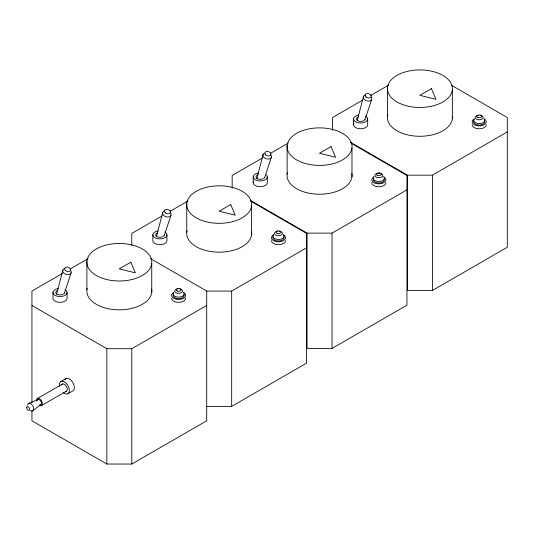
<?xml version="1.0" encoding="UTF-8"?>
<svg xmlns="http://www.w3.org/2000/svg" width="534" height="534" viewBox="0 0 534 534"><rect width="100%" height="100%" fill="white"/><g stroke="black" fill="none" stroke-linecap="round" stroke-linejoin="round"><path stroke-width="0.8" d="M56.617 294.207L62.852 270.07M156.482 236.549L162.716 212.419M256.847 178.603L263.082 154.473M357.213 120.657L363.447 96.527M64.314 293.393L71.102 272.961M164.178 235.734L170.967 215.302M264.544 177.789L271.332 157.356M364.909 119.843L371.697 99.411M32.814 410.766L40.844 404.498M62.191 273.595L31.94 291.063L31.94 402.536M70.114 269.023L88.117 258.63M162.056 215.943L131.805 233.405L131.805 245.413M169.979 211.371L187.981 200.971M262.421 157.997L232.17 175.459L232.17 187.901M270.344 153.425L288.347 143.025M362.786 100.052L332.535 117.513L332.535 130.329M370.703 95.479L388.712 85.086M60.869 381.523L65.862 378.639M37.56 398.431L62.525 384.013M31.94 305.475L106.84 348.715L131.805 348.715L206.705 305.475M150.535 258.63L206.705 291.063L231.676 291.063L306.569 247.816M250.179 200.27L307.07 233.118L332.035 233.118L406.935 189.87M350.538 142.324L407.435 175.172L432.4 175.172L507.3 131.931M41.305 405.673L66.276 391.255M67.931 393.752L72.924 390.868A7.062 4.078 60 0 0 72.43 381.937A7.062 4.078 60 0 0 65.068 379.374M31.94 410.833L31.94 420.792L106.84 464.033L131.805 464.033L206.705 420.792L206.705 291.063M206.705 406.374L231.676 406.374L306.569 363.133L306.569 233.405L250.399 200.971M307.07 233.118L307.07 348.428L332.035 348.428L406.935 305.188L406.935 175.459L350.765 143.025M407.435 175.172L407.435 290.483L432.4 290.483L507.3 247.242L507.3 117.513L451.844 85.5M28.576 403.424L38.021 399.606M36.592 401.014L36.552 400.12A4.085 2.356 60 0 1 39.282 398.631A4.085 2.356 60 0 1 42.273 403.083L42.313 403.978A4.085 2.356 60 0 1 39.202 405.246M452.338 89.966A32.494 18.763 0 0 1 401.782 104.257A32.494 18.763 0 0 1 405.633 71.836A32.494 18.763 0 0 1 452.338 89.966L452.338 118.795M432.4 175.172L432.4 290.483M387.497 87.402L387.497 116.232M367.686 118.955L367.686 124.722A7.062 4.078 0 0 1 359.702 128.761A7.062 4.078 0 0 1 353.802 123.668M353.561 118.955L353.561 124.722M351.973 147.911A32.494 18.763 0 0 1 301.423 162.202A32.494 18.763 0 0 1 305.268 129.782A32.494 18.763 0 0 1 351.973 147.911L351.973 176.741M332.035 233.118L332.035 348.428M287.132 145.348L287.132 174.177M267.32 176.901L267.32 182.668A7.062 4.078 0 0 1 259.337 186.706A7.062 4.078 0 0 1 253.436 181.613M253.196 176.901L253.196 182.668M251.607 205.857A32.494 18.763 0 0 1 201.058 220.142A32.494 18.763 0 0 1 204.902 187.721A32.494 18.763 0 0 1 251.607 205.857L251.607 234.686M231.676 291.063L231.676 406.374M186.767 203.294L186.767 232.123M166.955 234.847L166.955 240.614A7.062 4.078 0 0 1 159.893 244.685A7.062 4.078 0 0 1 152.831 240.614L152.831 234.847M151.743 263.516A32.494 18.763 0 0 1 101.193 277.8A32.494 18.763 0 0 1 105.038 245.38A32.494 18.763 0 0 1 151.743 263.516L151.743 292.345M131.805 348.715L131.805 464.033M106.84 348.715L106.84 464.033M86.902 260.952L86.902 289.782M67.09 292.505L67.09 298.266A7.062 4.078 0 0 1 60.028 302.344A7.062 4.078 0 0 1 52.966 298.266L52.966 292.505M65.021 289.622A7.062 4.078 0 0 1 64.08 295.843A7.062 4.078 0 0 1 53.627 294.227A7.062 4.078 0 0 1 58.199 288.567M65.642 391.369A4.085 2.356 60 0 0 67.277 389.566L67.237 388.672A4.085 2.356 60 0 0 64.627 384.44A4.085 2.356 60 0 0 61.677 384.947M70.708 270.571A4.372 2.997 16.4 0 1 69.08 274.503A4.372 2.997 16.4 0 1 63.246 272.46A4.372 2.997 16.4 0 1 64.874 268.529M37.507 400.34A2.824 1.629 60 0 1 40.844 401.234A2.824 1.629 60 0 1 39.95 404.578M179.638 288.861A3.945 2.276 0 0 1 181.847 292.365A3.945 2.276 0 0 1 175.392 292.365A3.945 2.276 0 0 1 177.602 288.861M183.449 292.332A5.574 3.217 0 0 1 178.616 297.164A5.574 3.217 0 0 1 173.79 292.332M151.636 289.068A32.494 18.763 0 0 1 118.728 309.82A32.494 18.763 0 0 1 87.162 288.387M184.003 294.554A5.574 3.217 0 0 1 178.616 298.606A5.574 3.217 0 0 1 173.236 294.554M59.574 386.342A7.062 4.078 60 0 1 63.967 381.643A7.062 4.078 60 0 1 69.373 391.008A7.062 4.078 60 0 1 63.105 392.457M27.701 405.366A4.239 2.443 60 0 1 30.692 403.637A4.239 2.443 60 0 1 33.689 408.824A4.239 2.443 60 0 1 30.692 410.553M185.678 298.266A7.062 4.078 0 0 1 178.616 302.344A7.062 4.078 0 0 1 171.561 298.266M183.616 292.505A7.062 4.078 0 0 1 183.616 298.266A7.062 4.078 0 0 1 173.623 298.266A7.062 4.078 0 0 1 173.623 292.505M64.12 293.133A4.239 2.443 0 0 1 63.7 293.727M63.025 294.234A4.239 2.443 0 0 1 61.13 294.868L60.028 294.948A4.239 2.443 0 0 1 55.936 293.133A4.239 2.443 0 0 1 57.912 290.383M164.886 231.963A7.062 4.078 0 0 1 163.945 238.184A7.062 4.078 0 0 1 153.492 236.569A7.062 4.078 0 0 1 158.064 230.908M170.573 212.912A4.372 2.997 16.4 0 1 168.944 216.844A4.372 2.997 16.4 0 1 163.11 214.808A4.372 2.997 16.4 0 1 164.739 210.87M279.502 231.209A3.945 2.276 0 0 1 281.712 234.713A3.945 2.276 0 0 1 275.257 234.713A3.945 2.276 0 0 1 277.466 231.209M283.314 234.68A5.574 3.217 0 0 1 278.488 239.506A5.574 3.217 0 0 1 273.655 234.68M251.501 231.416A32.494 18.763 0 0 1 218.593 252.161A32.494 18.763 0 0 1 187.027 230.735M283.868 236.896A5.574 3.217 0 0 1 278.488 240.947A5.574 3.217 0 0 1 273.101 236.896M285.543 240.614A7.062 4.078 0 0 1 278.488 244.685A7.062 4.078 0 0 1 271.426 240.614M283.481 234.847A7.062 4.078 0 0 1 283.481 240.614A7.062 4.078 0 0 1 273.488 240.614A7.062 4.078 0 0 1 273.488 234.847M163.985 235.481A4.239 2.443 0 0 1 163.564 236.068M162.89 236.575A4.239 2.443 0 0 1 160.994 237.209L159.893 237.29A4.239 2.443 0 0 1 155.801 235.481A4.239 2.443 0 0 1 157.777 232.731M266.373 174.865A7.062 4.078 0 0 1 263.242 180.599A7.062 4.078 0 0 1 253.623 178.296A7.062 4.078 0 0 1 258.429 172.963M270.938 154.967A4.372 2.997 16.4 0 1 269.623 158.805A4.372 2.997 16.4 0 1 263.896 157.363A4.372 2.997 16.4 0 1 264.21 153.271M377.825 173.263A3.945 2.276 0 0 1 382.731 175.853A3.945 2.276 0 0 1 376.59 177.321A3.945 2.276 0 0 1 376.877 173.49M383.679 176.734A5.574 3.217 0 0 1 378.846 181.56A5.574 3.217 0 0 1 374.02 176.734M351.866 173.47A32.494 18.763 0 0 1 318.958 194.216A32.494 18.763 0 0 1 287.385 172.789M384.233 178.95A5.574 3.217 0 0 1 378.846 183.002A5.574 3.217 0 0 1 373.46 178.95M385.908 182.668A7.062 4.078 0 0 1 378.846 186.746A7.062 4.078 0 0 1 371.784 182.668M383.839 176.901A7.062 4.078 0 0 1 383.839 182.668A7.062 4.078 0 0 1 373.853 182.668A7.062 4.078 0 0 1 373.853 176.901M264.35 177.535A4.239 2.443 0 0 1 263.929 178.122M263.255 178.63A4.239 2.443 0 0 1 261.353 179.264L260.258 179.344A4.239 2.443 0 0 1 256.166 177.535A4.239 2.443 0 0 1 258.142 174.785M365.616 116.072A7.062 4.078 0 0 1 364.675 122.293A7.062 4.078 0 0 1 354.222 120.677A7.062 4.078 0 0 1 358.795 115.017M371.304 97.021A4.372 2.997 16.4 0 1 369.675 100.953A4.372 2.997 16.4 0 1 363.841 98.917A4.372 2.997 16.4 0 1 365.47 94.985M480.233 115.317A3.945 2.276 0 0 1 482.442 118.822A3.945 2.276 0 0 1 475.981 118.822A3.945 2.276 0 0 1 478.19 115.317M484.044 118.788A5.574 3.217 0 0 1 479.212 123.614A5.574 3.217 0 0 1 474.386 118.788M452.351 116.345A32.494 18.763 0 0 1 418.609 136.263A32.494 18.763 0 0 1 387.751 114.843M484.598 121.004A5.574 3.217 0 0 1 479.212 125.056A5.574 3.217 0 0 1 473.825 121.004M486.274 124.722A7.062 4.078 0 0 1 479.212 128.801A7.062 4.078 0 0 1 472.149 124.722M484.204 118.955A7.062 4.078 0 0 1 484.204 124.722A7.062 4.078 0 0 1 474.219 124.722A7.062 4.078 0 0 1 474.219 118.955M364.715 119.589A4.239 2.443 0 0 1 361.718 121.318L360.624 121.405A4.239 2.443 0 0 1 356.532 119.589A4.239 2.443 0 0 1 358.508 116.839M130.843 262.201L119.276 268.876L135.342 272.841L130.843 262.201M230.708 204.542L219.14 211.224L235.207 215.182L230.708 204.542M331.073 146.596L319.506 153.278L335.572 157.236L331.073 146.596M431.439 88.651L419.871 95.332L435.938 99.291L431.439 88.651M65.468 270.491A3.091 2.123 16.4 0 0 70.548 270.317A3.091 2.123 16.4 0 0 66.877 267.087A3.091 2.123 16.4 0 0 65.468 270.491M177.415 291.11A2.403 1.388 0 0 0 181.026 289.909A2.403 1.388 0 0 0 177.415 288.707A2.403 1.388 0 0 0 177.415 291.11M26.7 407.669A2.116 1.222 60 0 0 28.949 410.466A2.116 1.222 60 0 0 28.949 407.469A2.116 1.222 60 0 0 26.7 407.669M165.333 212.832A3.091 2.123 16.4 0 0 170.413 212.659A3.091 2.123 16.4 0 0 166.742 209.428A3.091 2.123 16.4 0 0 165.333 212.832M277.279 233.451A2.403 1.388 0 0 0 280.891 232.25A2.403 1.388 0 0 0 277.279 231.048A2.403 1.388 0 0 0 277.279 233.451M265.698 154.887A3.091 2.123 16.4 0 0 270.778 154.713A3.091 2.123 16.4 0 0 267.107 151.482A3.091 2.123 16.4 0 0 265.698 154.887M377.645 175.506A2.403 1.388 0 0 0 381.256 174.304A2.403 1.388 0 0 0 377.645 173.103A2.403 1.388 0 0 0 377.645 175.506M366.064 96.941A3.091 2.123 16.4 0 0 371.143 96.774A3.091 2.123 16.4 0 0 367.472 93.537A3.091 2.123 16.4 0 0 366.064 96.941M478.01 117.567A2.403 1.388 0 0 0 481.621 116.359A2.403 1.388 0 0 0 478.01 115.157A2.403 1.388 0 0 0 478.01 117.567"/></g></svg>
